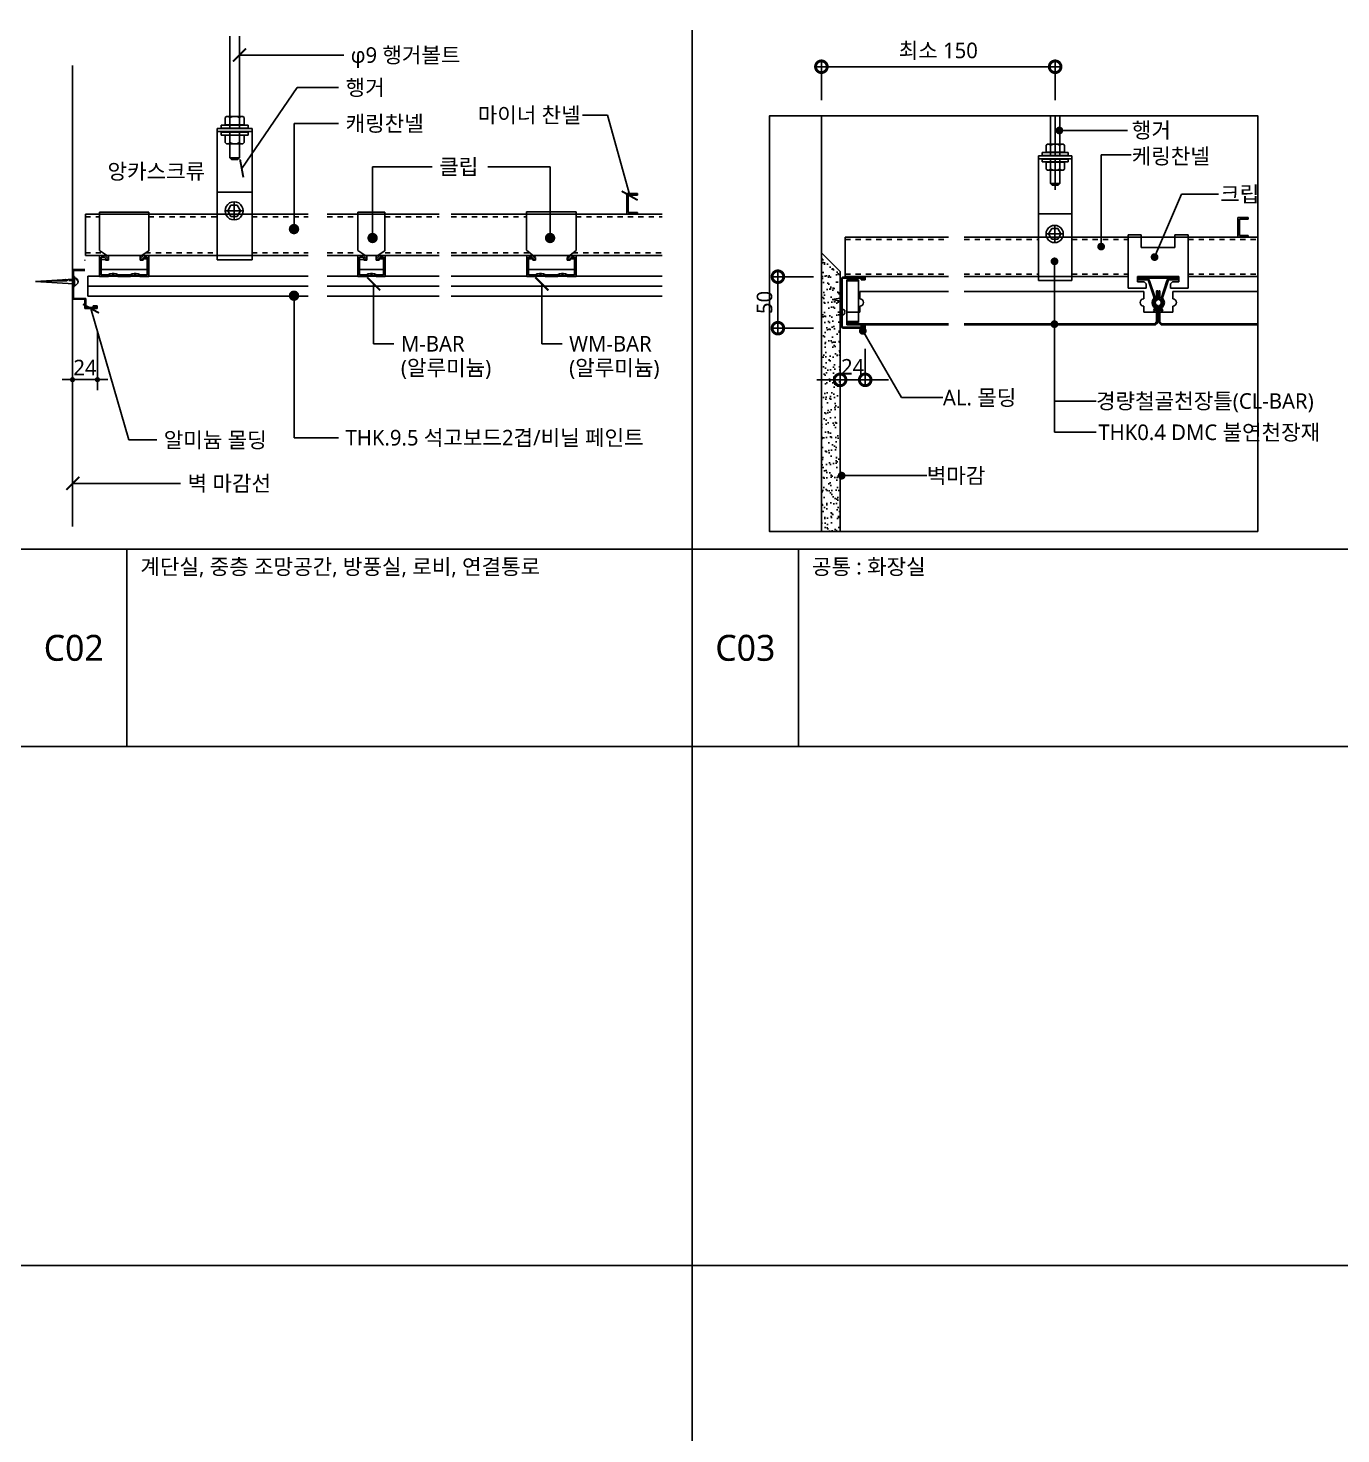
# Model space of a CAD drawing. Header units: millimetres. Extents: x 233 to 16681, y 105 to 2867.
# Drawn here: x 13702 to 14966, y 1513 to 2867 of the extents above; entities that cross this region are included whole.
import ezdxf
from ezdxf.enums import TextEntityAlignment as Align

# ---------------------------------------------------------------- set-up
doc = ezdxf.new("R2010")
doc.units = ezdxf.units.MM
doc.header["$LTSCALE"] = 5
doc.linetypes.add('CENTER', pattern=[32.5, 30, -1, 0.5, -1])
doc.linetypes.add('HIDDEN', pattern=[2, 1, -1])
doc.layers.get('Defpoints').update_dxf_attribs({"color": 137})
for name, color, linetype in [('313', 7, 'Continuous'), ('A-ANNO-LEDE', 6, 'Continuous'), ('A-TABL-ENDL', 2, 'Continuous'), ('A-TABL-SUBL', 4, 'Continuous'), ('CEN', 1, 'CENTER'), ('DIM', 7, 'Continuous'), ('FIN', 5, 'Continuous'), ('FIN4', 4, 'Continuous'), ('FIN5', 5, 'Continuous'), ('GB', 4, 'Continuous'), ('HAT', 8, 'Continuous'), ('SYM-LEAD', 6, 'Continuous'), ('TEXT', 3, 'Continuous'), ('TXT2', 2, 'Continuous'), ('WALL', 3, 'Continuous')]:
    doc.layers.add(name, color=color, linetype=linetype)
doc.styles.add('arial', font='malgun.ttf')
doc.styles.add('S1', font='malgun.ttf')
doc.styles.get("Standard").update_dxf_attribs({"font": 'malgun.ttf'})
doc.styles.add('굴림체(옥산)', font='malgun.ttf')
doc.styles.add('스타일1', font='malgun.ttf')
doc.dimstyles.new('CJA$0', dxfattribs={"dimscale": 300, "dimtxt": 2.7, "dimasz": 1, "dimexe": 2, "dimexo": 3, "dimgap": 1, "dimtad": 1, "dimdec": 0, "dimzin": 1, "dimdsep": 46, "dimtxsty": 'arial', "dimblk": 'DOT', "dimcen": 0.09, "dimdle": 1, "dimclrd": 256, "dimclre": 256, "dimclrt": 3, "dimadec": 0, "dimazin": 0, "dimtfac": 1, "dimtdec": 0, "dimtmove": 2, "dimatfit": 3, "dimldrblk": 'DOT', "dimfxl": 1, "dimtolj": 1, "dimtzin": 1, "dimarcsym": 0})
doc.dimstyles.new('CJA-1', dxfattribs={"dimscale": 5, "dimtxt": 3, "dimasz": 1, "dimexe": 2, "dimexo": 3, "dimgap": 1, "dimtad": 1, "dimdec": 0, "dimdsep": 46, "dimlunit": 6, "dimtxsty": '굴림체(옥산)', "dimblk": 'CJDOT', "dimcen": 0.09, "dimclrd": 256, "dimclre": 256, "dimclrt": 3, "dimazin": 2, "dimtfac": 1, "dimtdec": 0, "dimtix": 1, "dimtmove": 2, "dimatfit": 3, "dimldrblk": 'CJDOT', "dimfxl": 1, "dimtolj": 1, "dimtzin": 0, "dimarcsym": 0})
doc.dimstyles.new('DIM-QD 1', dxfattribs={"dimtxt": 3, "dimasz": 1.5, "dimexe": 1, "dimexo": 0, "dimgap": 1, "dimtad": 1, "dimdec": 3, "dimdsep": 46, "dimlunit": 6, "dimtxsty": '굴림체(옥산)', "dimblk1": 'ARCHTICK', "dimblk2": 'ARCHTICK', "dimsah": 1, "dimcen": 0, "dimclrd": 256, "dimclre": 256, "dimclrt": 3, "dimazin": 2, "dimtfac": 1, "dimtdec": 3, "dimtix": 1, "dimtmove": 2, "dimatfit": 3, "dimldrblk": 'ARCHTICK', "dimfxl": 1, "dimtolj": 1, "dimtzin": 0, "dimarcsym": 0})
doc.dimstyles.new('LEDER-Dot', dxfattribs={"dimscale": 5, "dimtxt": 3, "dimasz": 2, "dimexe": 2, "dimexo": 2, "dimgap": 1, "dimtad": 1, "dimtxsty": 'arial', "dimblk": 'DOTSMALL', "dimcen": 2, "dimdle": 2, "dimclrd": 256, "dimclre": 256, "dimclrt": 256, "dimadec": 0, "dimazin": 0, "dimtfac": 1, "dimtmove": 0, "dimatfit": 3, "dimldrblk": 'DOT', "dimfxl": 1, "dimlwd": -1, "dimlwe": -1, "dimarcsym": 0})

# ---------------------------------------------------------------- blocks, each defined once
blk = doc.blocks.new('_DotSmall')
at = {"color": 0, "linetype": 'ByBlock', "const_width": 0.5}
blk.add_lwpolyline([(-0.0625, 0, 1), (0.0625, 0, 1)], format="xyb", close=True, dxfattribs=at)
blk = doc.blocks.new('*D23')
at = {"layer": 'Defpoints', "color": 0, "transparency": 16777216}
for p in [(14473.5, 2627.6), (14424.1, 2578), (14473.5, 2578)]:
    blk.add_point(p, dxfattribs=at)
at = {"layer": 'DIM', "color": 7, "lineweight": -2, "transparency": 16777216}
for p, q in [((14424.1, 2632.6), (14424.1, 2573)), ((14458.5, 2627.6), (14419.1, 2627.6)), ((14458.5, 2578), (14419.1, 2578))]:
    blk.add_line(p, q, dxfattribs=at)
at = {"layer": 'DIM', "color": 7, "lineweight": -2, "transparency": 16777216, "xscale": 22.5, "yscale": 22.5, "zscale": 22.5}
for p, rotation in [((14424.1, 2627.6), 90), ((14424.1, 2578), 270)]:
    blk.add_blockref('_DotSmall', p, dxfattribs=dict(at, rotation=rotation))
at = {"layer": 'DIM', "color": 3, "transparency": 16777216, "insert": (14411.3, 2602.8), "char_height": 15, "attachment_point": 5, "rotation": 90, "style": '스타일1'}
blk.add_mtext('\\A1;50', dxfattribs=at)
blk = doc.blocks.new('_DOT')
at = {"color": 0, "linetype": 'ByBlock'}
blk.add_line((-0.5, 0), (-1, 0), dxfattribs=at)
at = {"color": 0, "linetype": 'ByBlock', "const_width": 0.5}
blk.add_lwpolyline([(-0.25, 0, 1), (0.25, 0, 1)], format="xyb", close=True, dxfattribs=at)
blk = doc.blocks.new('*D24')
at = {"layer": 'Defpoints', "color": 0, "transparency": 16777216}
for p in [(14484, 2573.1), (14508.2, 2573.1), (14484, 2528.2)]:
    blk.add_point(p, dxfattribs=at)
at = {"layer": 'DIM', "color": 7, "lineweight": -2, "transparency": 16777216}
for p, q in [((14484, 2558.1), (14484, 2523.2)), ((14508.2, 2558.1), (14508.2, 2523.2)), ((14484, 2528.2), (14461.5, 2528.2)), ((14508.2, 2528.2), (14484, 2528.2)), ((14508.2, 2528.2), (14530.7, 2528.2))]:
    blk.add_line(p, q, dxfattribs=at)
at = {"layer": 'DIM', "color": 7, "lineweight": -2, "transparency": 16777216, "xscale": 22.5, "yscale": 22.5, "zscale": 22.5}
blk.add_blockref('_DotSmall', (14484, 2528.2), dxfattribs=at)
at = {"layer": 'DIM', "color": 7, "lineweight": -2, "transparency": 16777216, "xscale": 22.5, "yscale": 22.5, "zscale": 22.5, "rotation": 180}
blk.add_blockref('_DotSmall', (14508.2, 2528.2), dxfattribs=at)
at = {"layer": 'DIM', "color": 3, "transparency": 16777216, "insert": (14496.1, 2540.8), "char_height": 15, "attachment_point": 5, "style": '스타일1'}
blk.add_mtext('\\A1;24', dxfattribs=at)
blk = doc.blocks.new('*D20')
at = {"layer": 'Defpoints', "color": 0, "transparency": 16777216}
for p in [(14691.2, 2829.9), (14466, 2782.6), (14691.2, 2782.6)]:
    blk.add_point(p, dxfattribs=at)
at = {"layer": 'DIM', "color": 7, "lineweight": -2, "transparency": 16777216}
for p, q in [((14466, 2797.6), (14466, 2834.9)), ((14691.2, 2797.6), (14691.2, 2834.9)), ((14461, 2829.9), (14696.2, 2829.9))]:
    blk.add_line(p, q, dxfattribs=at)
at = {"layer": 'DIM', "color": 7, "lineweight": -2, "transparency": 16777216, "xscale": 22.5, "yscale": 22.5, "zscale": 22.5, "rotation": 180}
blk.add_blockref('_DotSmall', (14466, 2829.9), dxfattribs=at)
at = {"layer": 'DIM', "color": 7, "lineweight": -2, "transparency": 16777216, "xscale": 22.5, "yscale": 22.5, "zscale": 22.5}
blk.add_blockref('_DotSmall', (14691.2, 2829.9), dxfattribs=at)
at = {"layer": 'DIM', "color": 3, "transparency": 16777216, "insert": (14578.6, 2844.8), "char_height": 15, "attachment_point": 5, "style": '스타일1'}
blk.add_mtext('\\A1;최소 150', dxfattribs=at)
blk = doc.blocks.new('_ARCHTICK')
at = {"color": 0, "linetype": 'ByBlock', "const_width": 0.15}
blk.add_lwpolyline([(-0.5, -0.5), (0.5, 0.5)], dxfattribs=at)
blk = doc.blocks.new('CJDOT')
blk.add_line((-2, 0), (2, 0))
at = {"const_width": 0.5}
blk.add_lwpolyline([(-0.25, 0, 1), (0.25, 0, 1)], format="xyb", close=True, dxfattribs=at)
blk = doc.blocks.new('*D25')
at = {"layer": 'Defpoints', "color": 0, "transparency": 16777216}
for p in [(13744.5, 2589.8), (13768.5, 2589.8), (13768.5, 2528.4)]:
    blk.add_point(p, dxfattribs=at)
at = {"layer": 'DIM', "lineweight": -2, "transparency": 16777216}
for p, q in [((13744.5, 2574.8), (13744.5, 2518.4)), ((13768.5, 2574.8), (13768.5, 2518.4)), ((13749.5, 2528.4), (13763.5, 2528.4))]:
    blk.add_line(p, q, dxfattribs=at)
at = {"layer": 'DIM', "lineweight": -2, "transparency": 16777216, "xscale": 5, "yscale": 5, "zscale": 5, "rotation": 180}
blk.add_blockref('CJDOT', (13744.5, 2528.4), dxfattribs=at)
at = {"layer": 'DIM', "lineweight": -2, "transparency": 16777216, "xscale": 5, "yscale": 5, "zscale": 5}
blk.add_blockref('CJDOT', (13768.5, 2528.4), dxfattribs=at)
at = {"layer": 'DIM', "color": 3, "transparency": 16777216, "insert": (13756.5, 2540.1), "char_height": 15, "attachment_point": 5}
blk.add_mtext('\\A1;24', dxfattribs=at)

msp = doc.modelspace()

# ---------------------------------------------------------------- hatches: boundary and pattern name
at = {"layer": 'HAT'}
h = msp.add_hatch(dxfattribs=at)
h.set_pattern_fill('AR-SAND', color=256, scale=5.005952, style=0)
h.set_pattern_definition([(37.5, (9134.647, 862.862), (-0.315342, 9.645588), [0, -7.609047, 0, -8.510119, 0, -8.134672]), (7.5, (9134.647, 862.862), (8.859417, 14.127528), [0, -4.104881, 0, -6.858154, 0, -2.628125]), (327.5, (9128.49, 862.862), (15.589245, 0.028329), [0, -2.502976, 0, -9.010714, 0, -11.763988]), (317.5, (9128.49, 862.862), (15.048526, 4.393602), [0, -1.251488, 0, -5.907024, 0, -6.758035])])
h.paths.add_polyline_path([(14484, 2632.5), (14466, 2650.5), (14466, 2382.2), (14484, 2382.2)])

# ---------------------------------------------------------------- linework, layer by layer
at = {"color": 1}
for q in [(14486.1, 2607.3), (14486.1, 2603.6)]:
    msp.add_line((14476.4, 2605.5), q, dxfattribs=at)
at = {"color": 1, "const_width": 0.144}
for points in [[(14473.4, 2605.5), (14474.8, 2605.5)], [(14476.4, 2605.5), (14490.9, 2605.5)], [(14492.3, 2605.5), (14493.7, 2605.5)]]:
    msp.add_lwpolyline(points, dxfattribs=at)
at = {"color": 1}
for centre, radius, start, end in [((14486.1, 2593.5), 2.7, 11.7931, 90), ((14486.1, 2593.5), 2.7, 270, 348.2069), ((14488.8, 2593.5), 0.554, 95.8966, 264.1034)]:
    msp.add_arc(centre, radius, start, end, dxfattribs=at)
at = {"layer": '313', "color": 7, "linetype": 'Continuous'}
for p, q in [((14278.5, 2687.9), (14278.5, 2707.8)), ((14278.5, 2707.8), (14288.9, 2707.8)), ((14280, 2689.5), (14280, 2706.3)), ((14280, 2706.3), (14288.9, 2706.3)), ((14288.9, 2706.3), (14288.9, 2707.8)), ((14288.9, 2687.9), (14278.5, 2687.9)), ((14288.9, 2689.5), (14280, 2689.5)), ((14288.9, 2689.5), (14288.9, 2687.9)), ((13756.5, 2644), (13756.5, 2643.2)), ((13745.4, 2634.5), (13744.5, 2634.5))]:
    msp.add_line(p, q, dxfattribs=at)
at = {"layer": 'A-ANNO-LEDE'}
msp.add_line((14000.8, 2472.5), (13957.9, 2472.5), dxfattribs=at)
at = {"layer": 'A-TABL-ENDL'}
for p, q in [((14341.5, 2865), (14341.5, 105)), ((16282.5, 2175), (12847.5, 2175))]:
    msp.add_line(p, q, dxfattribs=at)
at = {"layer": 'A-TABL-SUBL'}
for p, q in [((16282.5, 2365), (12847.5, 2365)), ((13797, 2365), (13797, 2175)), ((13797, 2365), (13797, 2175)), ((14444, 2365), (14444, 2175)), ((14444, 2365), (14444, 2175)), ((16282.5, 1675), (12847.5, 1675))]:
    msp.add_line(p, q, dxfattribs=at)
at = {"layer": 'CEN'}
for p, q in [((14691.3, 2782.6), (14691.3, 2744.1)), ((14691.3, 2711.2), (14691.3, 2741.3))]:
    msp.add_line(p, q, dxfattribs=at)
at = {"layer": 'Defpoints'}
msp.add_lwpolyline([(14886.5, 2382.2), (14415.9, 2382.2), (14415.9, 2782.6), (14886.5, 2782.6)], close=True, dxfattribs=at)
at = {"layer": 'Defpoints', "color": 0, "linetype": 'ByBlock'}
msp.add_point((14691.3, 2815.4), dxfattribs=at)
at = {"layer": 'DIM'}
msp.add_lwpolyline([(13737.5, 2625.2, 0, 3.33, 0), (13740.3, 2634.8, 0, 0, 0), (13761.6, 2718.1, 0, 0, 0), (13778.9, 2718.1, 0, 0, 0)], format="xyseb", dxfattribs=at)
at = {"layer": 'FIN', "linetype": 'HIDDEN'}
for p, q in [((13756.9, 2685.4), (13770.4, 2685.4)), ((13818, 2685.4), (13883.9, 2685.4)), ((13917.5, 2685.4), (13971.7, 2685.4)), ((13989.9, 2685.4), (14019.7, 2685.4)), ((14045.7, 2685.4), (14097.7, 2685.4)), ((14109.3, 2685.4), (14182, 2685.4)), ((14229.6, 2685.4), (14312.6, 2685.4)), ((14488.9, 2663.4), (14588.6, 2663.4)), ((14603.7, 2663.4), (14675.2, 2663.4)), ((14707.3, 2663.4), (14761.6, 2663.4)), ((14819.5, 2663.4), (14886.5, 2663.4)), ((13756.9, 2650.5), (13773.8, 2650.5)), ((13814.8, 2650.5), (13884, 2650.5)), ((13917.5, 2650.5), (13971.7, 2650.5)), ((13989.9, 2650.5), (14019.7, 2650.5)), ((14045.7, 2650.5), (14097.7, 2650.5)), ((14109.3, 2650.5), (14185.4, 2650.5)), ((14226.5, 2650.5), (14312.6, 2650.5)), ((14488.9, 2630.1), (14588.6, 2630.1)), ((14603.7, 2630.1), (14675.3, 2630.1)), ((14707.3, 2630.1), (14761.6, 2630.1)), ((14819.5, 2630.1), (14886.5, 2630.1))]:
    msp.add_line(p, q, dxfattribs=at)
at = {"layer": 'FIN'}
for q in [(14466, 2650.5), (14484, 2382.2)]:
    msp.add_line((14484, 2632.5), q, dxfattribs=at)
at = {"layer": 'FIN4'}
for p, q in [((13775.8, 2647.9), (13770.5, 2647.9)), ((13770.5, 2647.9), (13770.5, 2627.9)), ((13775.2, 2646.4), (13772.1, 2646.4)), ((13772.1, 2646.4), (13772.1, 2629.5)), ((13777.8, 2643.8), (13775.2, 2646.4)), ((13778.8, 2644.9), (13775.8, 2647.9)), ((13777.8, 2643.8), (13778.8, 2644.9)), ((13812.9, 2647.9), (13809.9, 2644.9)), ((13809.9, 2644.9), (13810.9, 2643.8)), ((13813.4, 2646.4), (13810.9, 2643.8)), ((13818.1, 2647.9), (13812.9, 2647.9)), ((13816.5, 2646.4), (13813.4, 2646.4)), ((13816.5, 2629.5), (13816.5, 2646.4)), ((13818.1, 2627.9), (13818.1, 2647.9)), ((14024.6, 2647.9), (14019.4, 2647.9)), ((14019.4, 2647.9), (14019.4, 2627.9)), ((14024.1, 2646.4), (14020.9, 2646.4)), ((14020.9, 2646.4), (14020.9, 2629.5)), ((14026.6, 2643.8), (14024.1, 2646.4)), ((14027.7, 2644.9), (14024.6, 2647.9)), ((14027.7, 2644.9), (14026.6, 2643.8)), ((14040.5, 2647.9), (14037.5, 2644.9)), ((14037.5, 2644.9), (14038.5, 2643.8)), ((14041, 2646.4), (14038.5, 2643.8)), ((14045.7, 2647.9), (14040.5, 2647.9)), ((14044.1, 2646.4), (14041, 2646.4)), ((14044.1, 2629.5), (14044.1, 2646.4)), ((14045.7, 2627.9), (14045.7, 2647.9)), ((14187.5, 2647.9), (14182.2, 2647.9)), ((14182.2, 2647.9), (14182.2, 2627.9)), ((14187, 2646.4), (14183.8, 2646.4)), ((14183.8, 2646.4), (14183.8, 2629.5)), ((14189.5, 2643.8), (14187, 2646.4)), ((14190.5, 2644.9), (14187.5, 2647.9)), ((14189.5, 2643.8), (14190.5, 2644.9)), ((14224.6, 2647.9), (14221.6, 2644.9)), ((14221.6, 2644.9), (14222.6, 2643.8)), ((14225.2, 2646.4), (14222.6, 2643.8)), ((14229.8, 2647.9), (14224.6, 2647.9)), ((14228.2, 2646.4), (14225.2, 2646.4)), ((14228.2, 2629.5), (14228.2, 2646.4)), ((14229.8, 2627.9), (14229.8, 2647.9)), ((13744.5, 2638.4), (13744.5, 2611.2)), ((13770.5, 2627.9), (13778.8, 2627.9)), ((13772.1, 2629.5), (13778.8, 2629.5)), ((13780.6, 2630.4), (13778.8, 2629.5)), ((13780.6, 2628.8), (13778.8, 2627.9)), ((13782.6, 2630.8), (13780.6, 2630.4)), ((13782.6, 2629.2), (13780.6, 2628.8)), ((13784.6, 2630.8), (13782.6, 2630.8)), ((13784.6, 2629.2), (13782.6, 2629.2)), ((13786.6, 2630.4), (13784.6, 2630.8)), ((13786.6, 2628.8), (13784.6, 2629.2)), ((13788.5, 2629.5), (13786.6, 2630.4)), ((13788.5, 2627.9), (13786.6, 2628.8)), ((13788.5, 2629.5), (13800.1, 2629.5)), ((13788.5, 2627.9), (13800.1, 2627.9)), ((13801.9, 2630.4), (13800.1, 2629.5)), ((13801.9, 2628.8), (13800.1, 2627.9)), ((13803.9, 2630.8), (13801.9, 2630.4)), ((13803.9, 2629.2), (13801.9, 2628.8)), ((13805.9, 2630.8), (13803.9, 2630.8)), ((13805.9, 2629.2), (13803.9, 2629.2)), ((13807.9, 2630.4), (13805.9, 2630.8)), ((13807.9, 2628.8), (13805.9, 2629.2)), ((13809.8, 2629.5), (13807.9, 2630.4)), ((13809.8, 2627.9), (13807.9, 2628.8)), ((13809.8, 2629.5), (13816.5, 2629.5)), ((13809.8, 2627.9), (13818.1, 2627.9)), ((14019.4, 2627.9), (14027.7, 2627.9)), ((14020.9, 2629.5), (14027.7, 2629.5)), ((14029.5, 2630.4), (14027.7, 2629.5)), ((14029.5, 2628.8), (14027.7, 2627.9)), ((14031.5, 2630.8), (14029.5, 2630.4)), ((14031.5, 2629.2), (14029.5, 2628.8)), ((14033.5, 2630.8), (14031.5, 2630.8)), ((14033.5, 2629.2), (14031.5, 2629.2)), ((14035.5, 2630.4), (14033.5, 2630.8)), ((14035.5, 2628.8), (14033.5, 2629.2)), ((14037.4, 2629.5), (14035.5, 2630.4)), ((14037.4, 2627.9), (14035.5, 2628.8)), ((14037.4, 2629.5), (14044.1, 2629.5)), ((14037.4, 2627.9), (14045.7, 2627.9)), ((14182.2, 2627.9), (14190.5, 2627.9)), ((14183.8, 2629.5), (14190.5, 2629.5)), ((14192.3, 2630.4), (14190.5, 2629.5)), ((14192.3, 2628.8), (14190.5, 2627.9)), ((14194.4, 2630.8), (14192.3, 2630.4)), ((14194.4, 2629.2), (14192.3, 2628.8)), ((14196.3, 2630.8), (14194.4, 2630.8)), ((14196.3, 2629.2), (14194.4, 2629.2)), ((14198.3, 2630.4), (14196.3, 2630.8)), ((14198.3, 2628.8), (14196.3, 2629.2)), ((14200.2, 2629.5), (14198.3, 2630.4)), ((14200.2, 2627.9), (14198.3, 2628.8)), ((14200.2, 2629.5), (14211.8, 2629.5)), ((14200.2, 2627.9), (14211.8, 2627.9)), ((14213.6, 2630.4), (14211.8, 2629.5)), ((14213.6, 2628.8), (14211.8, 2627.9)), ((14215.6, 2630.8), (14213.6, 2630.4)), ((14215.6, 2629.2), (14213.6, 2628.8)), ((14217.6, 2630.8), (14215.6, 2630.8)), ((14217.6, 2629.2), (14215.6, 2629.2)), ((14219.6, 2630.4), (14217.6, 2630.8)), ((14219.6, 2628.8), (14217.6, 2629.2)), ((14221.5, 2629.5), (14219.6, 2630.4)), ((14221.5, 2627.9), (14219.6, 2628.8)), ((14221.5, 2629.5), (14228.2, 2629.5)), ((14221.5, 2627.9), (14229.8, 2627.9))]:
    msp.add_line(p, q, dxfattribs=at)
at = {"layer": 'FIN5'}
for p, q in [((13745.5, 2625.3), (13709, 2622.9)), ((13709, 2622.9), (13738.8, 2623.7)), ((13745.5, 2620.6), (13709, 2622.9)), ((13738.8, 2623.7), (13740, 2624.7)), ((13741.1, 2623.9), (13742.6, 2625)), ((13741.1, 2623.9), (13743.2, 2624)), ((13743.2, 2624), (13744.8, 2625.3)), ((13745.5, 2618.2), (13745.5, 2627.7)), ((13746.3, 2627.7), (13745.5, 2627.7)), ((13746.3, 2618.2), (13745.5, 2618.2)), ((13746.3, 2618.2), (13746.3, 2627.7)), ((13746.3, 2619.4), (13746.3, 2626.5))]:
    msp.add_line(p, q, dxfattribs=at)
for centre, start, end in [((13746.3, 2622.9), 270, 90), ((13746.3, 2622.1), 72.3684, 82.8611), ((13746.3, 2622.1), 18.2989, 61.3579)]:
    msp.add_arc(centre, 3.58, start, end, dxfattribs=at)
at = {"layer": 'GB'}
for p, q in [((13759.3, 2628), (13971.7, 2628)), ((13759.3, 2628), (13759.3, 2618.5)), ((13989.9, 2628), (14097.7, 2628)), ((14109.3, 2628), (14312.6, 2628)), ((13759.3, 2618.5), (13971.7, 2618.5)), ((13759.3, 2618.5), (13971.7, 2618.5)), ((13759.3, 2618.5), (13759.3, 2609)), ((13989.9, 2618.5), (14097.7, 2618.5)), ((13989.9, 2618.5), (14097.7, 2618.5)), ((14109.3, 2618.5), (14205.1, 2618.5)), ((14109.3, 2618.5), (14312.6, 2618.5)), ((14207.2, 2618.5), (14312.6, 2618.5)), ((14485, 2580), (14485, 2625.3)), ((14486.1, 2580), (14486.1, 2625.2)), ((14508.2, 2627.2), (14487, 2627.2)), ((14487.1, 2626.2), (14507.2, 2626.2)), ((14490.5, 2624.7), (14501.7, 2624.7)), ((14490.5, 2581.1), (14490.5, 2624.7)), ((14490.5, 2623.7), (14501.7, 2623.7)), ((14501.7, 2624.7), (14501.7, 2583.5)), ((14504.3, 2625.6), (14507.2, 2625.6)), ((14504.3, 2624.6), (14504.3, 2625.6)), ((14504.3, 2625.6), (14507.2, 2625.6)), ((14504.3, 2624.6), (14508.2, 2624.6)), ((14507.2, 2625.6), (14507.2, 2626.2)), ((14507.2, 2625.6), (14507.2, 2626.2)), ((14508.2, 2624.6), (14508.2, 2627.2)), ((14771.4, 2627.1), (14771.4, 2624.6)), ((14771.4, 2627.1), (14809.5, 2627.1)), ((14771.4, 2624.6), (14780.1, 2624.6)), ((14772.5, 2625.6), (14772.5, 2626.1)), ((14808.5, 2626.1), (14772.5, 2626.1)), ((14772.5, 2625.6), (14780.2, 2625.6)), ((14780.4, 2624.5), (14780.1, 2624.6)), ((14780.9, 2625.4), (14780.2, 2625.6)), ((14780.7, 2624.3), (14780.4, 2624.5)), ((14780.9, 2624), (14780.7, 2624.3)), ((14781.5, 2625), (14780.9, 2625.4)), ((14781, 2623.7), (14780.9, 2624)), ((14786.5, 2607.1), (14781, 2623.7)), ((14781.9, 2624.4), (14781.5, 2625)), ((14782.1, 2623.7), (14781.9, 2624.4)), ((14787.8, 2606.6), (14782.1, 2623.7)), ((14793.2, 2606.6), (14798.9, 2623.7)), ((14794.5, 2607.1), (14800, 2623.7)), ((14798.9, 2623.7), (14799.1, 2624.4)), ((14799.1, 2624.4), (14799.5, 2625)), ((14799.5, 2625), (14800.1, 2625.4)), ((14800, 2623.7), (14800.1, 2624)), ((14800.1, 2625.4), (14800.8, 2625.6)), ((14800.1, 2624), (14800.3, 2624.3)), ((14800.3, 2624.3), (14800.6, 2624.5)), ((14800.6, 2624.5), (14800.9, 2624.6)), ((14808.5, 2625.6), (14800.8, 2625.6)), ((14809.5, 2624.6), (14800.9, 2624.6)), ((14808.5, 2625.6), (14808.5, 2626.1)), ((14809.5, 2627.1), (14809.5, 2624.6)), ((13759.3, 2609), (13971.7, 2609)), ((13989.9, 2609), (14097.7, 2609)), ((14109.3, 2609), (14312.6, 2609)), ((14588.6, 2613.3), (14503, 2613.3)), ((14503, 2606.2), (14503, 2613.3)), ((14776.5, 2613.3), (14603.7, 2613.3)), ((14776.5, 2606.2), (14776.5, 2613.3)), ((14785, 2604.8), (14784.6, 2602.6)), ((14784.6, 2602.6), (14785, 2600.4)), ((14786.5, 2607.1), (14785, 2604.8)), ((14785.9, 2604.5), (14785.6, 2602.6)), ((14785.6, 2602.6), (14785.9, 2600.7)), ((14787, 2606.1), (14785.9, 2604.5)), ((14785.9, 2600.7), (14787, 2599.1)), ((14786.9, 2604.1), (14786.6, 2602.6)), ((14786.6, 2602.6), (14786.9, 2601.1)), ((14787.7, 2605.4), (14786.9, 2604.1)), ((14786.9, 2601.1), (14787.7, 2599.8)), ((14787.8, 2606.6), (14787, 2606.1)), ((14787.8, 2603.7), (14787.6, 2602.6)), ((14787.6, 2602.6), (14787.8, 2601.5)), ((14789, 2606.2), (14787.7, 2605.4)), ((14788.4, 2604.7), (14787.8, 2603.7)), ((14787.8, 2601.5), (14788.4, 2600.5)), ((14789.4, 2605.3), (14788.4, 2604.7)), ((14789, 2614.1), (14790, 2614.1)), ((14789, 2606.2), (14789, 2614.1)), ((14790, 2605.4), (14789.4, 2605.3)), ((14790, 2605.4), (14790, 2614.1)), ((14791, 2614.1), (14792, 2614.1)), ((14791, 2605.4), (14791, 2614.1)), ((14791, 2605.4), (14791.6, 2605.3)), ((14791.6, 2605.3), (14792.6, 2604.7)), ((14792, 2606.2), (14792, 2614.1)), ((14792, 2606.2), (14793.3, 2605.4)), ((14792.6, 2604.7), (14793.2, 2603.7)), ((14793.2, 2601.5), (14792.6, 2600.5)), ((14793.2, 2606.6), (14794, 2606.1)), ((14793.2, 2603.7), (14793.4, 2602.6)), ((14793.4, 2602.6), (14793.2, 2601.5)), ((14793.3, 2605.4), (14794.1, 2604.1)), ((14794.1, 2601.1), (14793.3, 2599.8)), ((14794, 2606.1), (14795.1, 2604.5)), ((14795.1, 2600.7), (14794, 2599.1)), ((14794.1, 2604.1), (14794.4, 2602.6)), ((14794.4, 2602.6), (14794.1, 2601.1)), ((14794.5, 2607.1), (14796, 2604.8)), ((14795.1, 2604.5), (14795.4, 2602.6)), ((14795.4, 2602.6), (14795.1, 2600.7)), ((14796, 2604.8), (14796.4, 2602.6)), ((14796.4, 2602.6), (14796, 2600.4)), ((14804.5, 2613.3), (14886.5, 2613.3)), ((14804.5, 2606.2), (14804.5, 2613.3)), ((14490.5, 2593.3), (14503, 2593.3)), ((14503, 2593.3), (14503, 2599.2)), ((14776.5, 2593.3), (14776.5, 2599.2)), ((14789, 2593.3), (14776.5, 2593.3)), ((14785, 2600.4), (14786.3, 2598.4)), ((14787.3, 2597.7), (14786, 2595)), ((14786, 2595), (14786.9, 2594.5)), ((14786.3, 2598.4), (14787.3, 2597.7)), ((14788.6, 2598), (14786.9, 2594.5)), ((14787, 2599.1), (14788.6, 2598)), ((14787.7, 2599.8), (14789, 2599)), ((14788.4, 2600.5), (14788.4, 2600.4)), ((14788.4, 2600.4), (14788.5, 2600.4)), ((14788.5, 2600.4), (14789.4, 2599.9)), ((14789, 2584), (14789, 2599)), ((14789.4, 2599.9), (14790, 2599.7)), ((14790, 2583.6), (14790, 2599.7)), ((14791.6, 2599.9), (14791, 2599.7)), ((14791, 2583.6), (14791, 2599.7)), ((14792.5, 2600.4), (14791.6, 2599.9)), ((14793.3, 2599.8), (14792, 2599)), ((14792, 2584), (14792, 2599)), ((14792, 2593.3), (14804.5, 2593.3)), ((14794, 2599.1), (14792.4, 2598)), ((14792.4, 2598), (14794.1, 2594.3)), ((14792.6, 2600.4), (14792.5, 2600.4)), ((14792.6, 2600.5), (14792.6, 2600.4)), ((14794.7, 2598.4), (14793.7, 2597.7)), ((14793.7, 2597.7), (14795, 2594.8)), ((14795, 2594.8), (14794.1, 2594.3)), ((14796, 2600.4), (14794.7, 2598.4)), ((14804.5, 2593.3), (14804.5, 2599.2)), ((14485, 2580), (14485.3, 2579.1)), ((14485.3, 2579.1), (14486, 2578.4)), ((14486, 2578.4), (14486.9, 2578)), ((14486.1, 2580), (14486.4, 2579.4)), ((14486.4, 2579.4), (14487, 2579.1)), ((14508.2, 2578), (14486.9, 2578)), ((14487, 2579.1), (14507.2, 2579.1)), ((14490.5, 2584.5), (14501.7, 2584.5)), ((14501.7, 2583.5), (14490.5, 2583.5)), ((14490.5, 2582.1), (14588.6, 2582.1)), ((14588.6, 2581.1), (14490.5, 2581.1)), ((14504.3, 2580.7), (14508.2, 2580.7)), ((14504.3, 2580.7), (14504.3, 2579.7)), ((14504.3, 2579.7), (14507.2, 2579.7)), ((14504.3, 2579.7), (14507.2, 2579.7)), ((14507.2, 2579.7), (14507.2, 2579.1)), ((14507.2, 2579.7), (14507.2, 2579.1)), ((14508.2, 2580.7), (14508.2, 2578)), ((14603.7, 2582.1), (14787.1, 2582.1)), ((14787.5, 2581.1), (14603.7, 2581.1)), ((14787.1, 2582.1), (14789, 2584)), ((14787.5, 2581.1), (14790, 2583.6)), ((14791, 2583.6), (14793.5, 2581.1)), ((14792, 2584), (14793.9, 2582.1)), ((14793.5, 2581.1), (14886.5, 2581.1)), ((14886.5, 2582.1), (14793.9, 2582.1))]:
    msp.add_line(p, q, dxfattribs=at)
for centre, radius, start, end in [((14487, 2625.2), 2, 90, 180), ((14487.1, 2625.2), 1, 90, 180), ((14503, 2602.7), 3.5, 270, 90), ((14776.5, 2602.7), 3.5, 90, 270), ((14804.5, 2602.7), 3.5, 270, 90)]:
    msp.add_arc(centre, radius, start, end, dxfattribs=at)
at = {"layer": 'HAT'}
for p, q in [((13896.1, 2859.5), (13896.1, 2782.1)), ((13905.4, 2859.5), (13905.4, 2782.1)), ((13892.9, 2782.1), (13891.5, 2780.9)), ((13891.5, 2780.9), (13891.5, 2773.9)), ((13892.9, 2782.1), (13894.8, 2782.1)), ((13894.8, 2782.1), (13896.1, 2780.9)), ((13894.8, 2782.1), (13906.8, 2782.1)), ((13896.1, 2780.9), (13898.9, 2782.1)), ((13896.1, 2780.9), (13896.1, 2773.9)), ((13905.4, 2780.9), (13902.7, 2782.1)), ((13906.8, 2782.1), (13905.4, 2780.9)), ((13905.4, 2780.9), (13905.4, 2773.9)), ((13906.8, 2782.1), (13908.7, 2782.1)), ((13910, 2780.9), (13908.7, 2782.1)), ((13910, 2773.9), (13910, 2780.9)), ((14686.8, 2782.6), (14686.8, 2755.4)), ((14695.7, 2782.6), (14695.7, 2755.4)), ((13917.6, 2770.4), (13883.9, 2770.4)), ((13883.9, 2770.4), (13883.9, 2644)), ((13883.9, 2767.4), (13917.5, 2767.4)), ((13887.6, 2773.6), (13913.9, 2773.6)), ((13887.6, 2773.6), (13887.6, 2770.8)), ((13887.6, 2770.8), (13913.9, 2770.8)), ((13913.9, 2767), (13887.6, 2767)), ((13887.6, 2764.1), (13887.6, 2767)), ((13913.9, 2764.1), (13887.6, 2764.1)), ((13891.5, 2773.9), (13910, 2773.9)), ((13910, 2763.9), (13891.5, 2763.9)), ((13891.5, 2763.9), (13891.5, 2756.9)), ((13896.1, 2773.9), (13896.1, 2770.4)), ((13896.1, 2763.9), (13896.1, 2767.4)), ((13896.1, 2756.9), (13896.1, 2763.9)), ((13905.4, 2773.9), (13905.4, 2770.4)), ((13905.4, 2763.9), (13905.4, 2767.4)), ((13905.4, 2756.9), (13905.4, 2763.9)), ((13910, 2756.9), (13910, 2763.9)), ((13913.9, 2773.6), (13913.9, 2770.8)), ((13913.9, 2764.1), (13913.9, 2767)), ((13917.6, 2644), (13917.6, 2770.4)), ((13891.5, 2756.9), (13892.9, 2755.6)), ((13894.8, 2755.6), (13892.9, 2755.6)), ((13894.8, 2755.6), (13896.1, 2756.9)), ((13906.8, 2755.6), (13894.8, 2755.6)), ((13896.1, 2756.9), (13898.9, 2755.6)), ((13896.1, 2742.1), (13896.1, 2755.6)), ((13905.4, 2756.9), (13902.7, 2755.6)), ((13906.8, 2755.6), (13905.4, 2756.9)), ((13905.4, 2742.1), (13905.4, 2755.6)), ((13908.7, 2755.6), (13906.8, 2755.6)), ((13908.7, 2755.6), (13910, 2756.9)), ((14683.7, 2755.4), (14682.4, 2754.2)), ((14682.4, 2754.2), (14682.4, 2747.5)), ((14683.7, 2755.4), (14685.5, 2755.4)), ((14685.5, 2755.4), (14697, 2755.4)), ((14685.5, 2755.4), (14686.8, 2754.2)), ((14686.8, 2754.2), (14689.5, 2755.4)), ((14686.8, 2754.2), (14686.8, 2747.5)), ((14695.7, 2754.2), (14693.1, 2755.4)), ((14697, 2755.4), (14695.7, 2754.2)), ((14695.7, 2754.2), (14695.7, 2747.5)), ((14697, 2755.4), (14698.8, 2755.4)), ((14700.1, 2754.2), (14698.8, 2755.4)), ((14700.1, 2747.5), (14700.1, 2754.2)), ((13897.7, 2740.6), (13896.1, 2742.1)), ((13905.4, 2742.1), (13896.1, 2742.1)), ((13903.8, 2740.6), (13897.7, 2740.6)), ((13903.8, 2740.6), (13905.4, 2742.1)), ((14675.2, 2744.1), (14675.2, 2624)), ((14707.3, 2744.1), (14675.2, 2744.1)), ((14675.2, 2741.3), (14707.2, 2741.3)), ((14678.7, 2747.3), (14703.8, 2747.3)), ((14678.7, 2747.3), (14678.7, 2744.5)), ((14678.7, 2744.5), (14703.8, 2744.5)), ((14703.8, 2740.9), (14678.7, 2740.9)), ((14678.7, 2738.2), (14678.7, 2740.9)), ((14703.8, 2738.2), (14678.7, 2738.2)), ((14682.4, 2747.5), (14700.1, 2747.5)), ((14700.1, 2738), (14682.4, 2738)), ((14682.4, 2738), (14682.4, 2731.3)), ((14686.8, 2747.5), (14686.8, 2744.1)), ((14686.8, 2738), (14686.8, 2741.3)), ((14686.8, 2731.3), (14686.8, 2738)), ((14695.7, 2747.5), (14695.7, 2744.1)), ((14695.7, 2738), (14695.7, 2741.3)), ((14695.7, 2731.3), (14695.7, 2738)), ((14700.1, 2731.3), (14700.1, 2738)), ((14703.8, 2747.3), (14703.8, 2744.5)), ((14703.8, 2738.2), (14703.8, 2740.9)), ((14707.3, 2624), (14707.3, 2744.1)), ((14682.4, 2731.3), (14683.7, 2730.1)), ((14685.5, 2730.1), (14683.7, 2730.1)), ((14685.5, 2730.1), (14686.8, 2731.3)), ((14697, 2730.1), (14685.5, 2730.1)), ((14686.8, 2731.3), (14689.5, 2730.1)), ((14686.8, 2717.3), (14686.8, 2730.1)), ((14695.7, 2731.3), (14693.1, 2730.1)), ((14697, 2730.1), (14695.7, 2731.3)), ((14695.7, 2717.3), (14695.7, 2730.1)), ((14698.8, 2730.1), (14697, 2730.1)), ((14698.8, 2730.1), (14700.1, 2731.3)), ((14688.4, 2715.8), (14686.8, 2717.3)), ((14695.7, 2717.3), (14686.8, 2717.3)), ((14694.2, 2715.8), (14688.4, 2715.8)), ((14694.2, 2715.8), (14695.7, 2717.3)), ((13883.9, 2709), (13917.5, 2709)), ((13894, 2697.3), (13892.7, 2695.4)), ((13895.9, 2698.7), (13894, 2697.3)), ((13897.2, 2696.5), (13894, 2691.1)), ((13898, 2699.5), (13895.9, 2698.7)), ((13903.3, 2696.5), (13897.2, 2696.5)), ((13900.2, 2699.7), (13898, 2699.5)), ((13902.5, 2699.5), (13900.2, 2699.7)), ((13900.2, 2683.3), (13900.2, 2699.1)), ((13904.6, 2698.7), (13902.5, 2699.5)), ((13906.5, 2691.1), (13903.3, 2696.5)), ((13906.5, 2697.3), (13904.6, 2698.7)), ((13907.8, 2695.4), (13906.5, 2697.3)), ((13770.4, 2687.9), (13756.9, 2687.9)), ((13756.9, 2687.9), (13756.9, 2647.9)), ((13770.4, 2652.7), (13770.4, 2689.7)), ((13770.4, 2689.7), (13818, 2689.7)), ((13818, 2687.9), (13770.4, 2687.9)), ((13818, 2689.7), (13818, 2652.4)), ((13883.9, 2687.9), (13818, 2687.9)), ((13917.5, 2687.9), (13883.9, 2687.9)), ((13891.8, 2693.3), (13891.6, 2691.1)), ((13891.6, 2691.1), (13891.8, 2688.9)), ((13892.7, 2695.4), (13891.8, 2693.3)), ((13891.8, 2688.9), (13892.7, 2686.8)), ((13892.4, 2691.2), (13908.1, 2691.2)), ((13892.7, 2686.8), (13894, 2684.9)), ((13894, 2691.1), (13897.2, 2685.7)), ((13894, 2684.9), (13895.9, 2683.5)), ((13895.9, 2683.5), (13898, 2682.7)), ((13897.2, 2685.7), (13903.3, 2685.7)), ((13898, 2682.7), (13900.2, 2682.5)), ((13900.2, 2682.5), (13902.5, 2682.7)), ((13902.5, 2682.7), (13904.6, 2683.5)), ((13903.3, 2685.7), (13906.5, 2691.1)), ((13904.6, 2683.5), (13906.5, 2684.9)), ((13906.5, 2684.9), (13907.8, 2686.8)), ((13908.7, 2693.3), (13907.8, 2695.4)), ((13907.8, 2686.8), (13908.7, 2688.9)), ((13908.9, 2691.1), (13908.7, 2693.3)), ((13908.7, 2688.9), (13908.9, 2691.1)), ((13971.7, 2687.9), (13917.5, 2687.9)), ((14019.7, 2687.9), (13989.9, 2687.9)), ((14019.3, 2652.7), (14019.3, 2689.7)), ((14019.3, 2689.7), (14045.3, 2689.7)), ((14045.3, 2687.9), (14019.3, 2687.9)), ((14045.3, 2689.7), (14045.3, 2652.4)), ((14097.7, 2687.9), (14045.7, 2687.9)), ((14182, 2687.9), (14109.3, 2687.9)), ((14182, 2653.3), (14182, 2690)), ((14182, 2690), (14229.6, 2690)), ((14229.6, 2687.9), (14182, 2687.9)), ((14229.6, 2690), (14229.6, 2652.9)), ((14312.6, 2687.9), (14229.6, 2687.9)), ((14675.2, 2688.3), (14707.2, 2688.3)), ((14867.3, 2684.7), (14877.2, 2684.7)), ((14867.3, 2665.8), (14867.3, 2684.7)), ((14868.8, 2683.2), (14877.2, 2683.2)), ((14868.8, 2667.3), (14868.8, 2683.2)), ((14877.2, 2683.2), (14877.2, 2684.7)), ((14682.7, 2670.9), (14682.5, 2668.8)), ((14682.5, 2668.8), (14682.7, 2666.7)), ((14683.5, 2672.9), (14682.7, 2670.9)), ((14683.2, 2668.9), (14698.3, 2668.9)), ((14684.8, 2674.7), (14683.5, 2672.9)), ((14686.6, 2676), (14684.8, 2674.7)), ((14687.9, 2673.9), (14684.8, 2668.8)), ((14684.8, 2668.8), (14687.9, 2663.7)), ((14688.7, 2676.8), (14686.6, 2676)), ((14693.7, 2673.9), (14687.9, 2673.9)), ((14690.8, 2677), (14688.7, 2676.8)), ((14692.9, 2676.8), (14690.8, 2677)), ((14690.8, 2661.3), (14690.8, 2676.4)), ((14694.9, 2676), (14692.9, 2676.8)), ((14696.7, 2668.8), (14693.7, 2673.9)), ((14693.7, 2663.7), (14696.7, 2668.8)), ((14696.7, 2674.7), (14694.9, 2676)), ((14698, 2672.9), (14696.7, 2674.7)), ((14698.8, 2670.9), (14698, 2672.9)), ((14699, 2668.8), (14698.8, 2670.9)), ((14698.8, 2666.7), (14699, 2668.8)), ((14588.6, 2665.8), (14488.9, 2665.8)), ((14488.9, 2665.8), (14488.9, 2627.7)), ((14675.2, 2665.8), (14603.7, 2665.8)), ((14707.2, 2665.8), (14675.2, 2665.8)), ((14682.7, 2666.7), (14683.5, 2664.7)), ((14683.5, 2664.7), (14684.8, 2662.9)), ((14684.8, 2662.9), (14686.6, 2661.5)), ((14686.6, 2661.5), (14688.7, 2660.7)), ((14687.9, 2663.7), (14693.7, 2663.7)), ((14688.7, 2660.7), (14690.8, 2660.5)), ((14690.8, 2660.5), (14692.9, 2660.7)), ((14692.9, 2660.7), (14694.9, 2661.5)), ((14694.9, 2661.5), (14696.7, 2662.9)), ((14696.7, 2662.9), (14698, 2664.7)), ((14698, 2664.7), (14698.8, 2666.7)), ((14761.6, 2665.8), (14707.3, 2665.8)), ((14761.4, 2616.7), (14761.4, 2668)), ((14761.4, 2668), (14774.2, 2668)), ((14819.5, 2665.8), (14761.6, 2665.8)), ((14774.2, 2668), (14774.2, 2655.9)), ((14774.2, 2655.9), (14806.6, 2655.9)), ((14806.6, 2655.9), (14806.6, 2668)), ((14806.6, 2668), (14819.5, 2668)), ((14819.5, 2668), (14819.5, 2616.7)), ((14886.5, 2665.8), (14819.5, 2665.8)), ((14877.2, 2665.8), (14867.3, 2665.8)), ((14877.2, 2667.3), (14868.8, 2667.3)), ((14877.2, 2667.3), (14877.2, 2665.8)), ((13756.9, 2647.9), (13777.8, 2647.9)), ((13770.4, 2652.7), (13779.2, 2647.1)), ((13776.3, 2644.3), (13772.1, 2644.3)), ((13776.3, 2643.5), (13776.3, 2644.3)), ((13779.2, 2643.5), (13776.3, 2643.5)), ((13777.8, 2647.9), (13810.9, 2647.9)), ((13779.2, 2647.1), (13779.2, 2643.5)), ((13818, 2652.4), (13809.7, 2647.1)), ((13809.7, 2647.1), (13809.7, 2643.5)), ((13809.7, 2643.5), (13812.7, 2643.5)), ((13810.9, 2647.9), (13884, 2647.9)), ((13812.7, 2643.5), (13812.7, 2644.7)), ((13812.7, 2644.7), (13816.5, 2644.7)), ((13883.9, 2644), (13917.6, 2644)), ((13884, 2647.9), (13917.5, 2647.9)), ((13917.5, 2647.9), (13971.7, 2647.9)), ((13989.9, 2647.9), (14019.7, 2647.9)), ((14019.3, 2652.7), (14028, 2647.1)), ((14025.2, 2644.3), (14020.9, 2644.3)), ((14025.2, 2643.5), (14025.2, 2644.3)), ((14028, 2643.5), (14025.2, 2643.5)), ((14026.6, 2647.9), (14038.2, 2647.9)), ((14028, 2647.1), (14028, 2643.5)), ((14045.3, 2652.4), (14036.9, 2647.1)), ((14036.9, 2647.1), (14036.9, 2643.5)), ((14036.9, 2643.5), (14040, 2643.5)), ((14040, 2643.5), (14040, 2644.7)), ((14040, 2644.7), (14044.1, 2644.7)), ((14045.7, 2647.9), (14097.7, 2647.9)), ((14109.3, 2647.9), (14188.4, 2647.9)), ((14182, 2653.3), (14190.6, 2646.1)), ((14187.9, 2644.7), (14183.8, 2644.7)), ((14187.9, 2643.6), (14187.9, 2644.7)), ((14190.6, 2643.6), (14187.9, 2643.6)), ((14188.4, 2647.9), (14223.4, 2647.9)), ((14190.6, 2646.1), (14190.6, 2643.6)), ((14229.6, 2652.9), (14221.2, 2646.1)), ((14221.2, 2646.1), (14221.2, 2643.6)), ((14221.2, 2643.6), (14223.9, 2643.6)), ((14223.4, 2647.9), (14312.6, 2647.9)), ((14223.9, 2643.6), (14223.9, 2644.7)), ((14223.9, 2644.7), (14228.2, 2644.7)), ((13744.5, 2605.8), (13744.5, 2634.5)), ((13745.4, 2634.5), (13756.5, 2634.5)), ((13745.4, 2606.7), (13745.4, 2633.7)), ((13756.5, 2633.7), (13745.4, 2633.7)), ((13772.1, 2634.5), (13816.5, 2634.5)), ((14020.9, 2634.5), (14044.1, 2634.5)), ((14183.8, 2634.5), (14228.2, 2634.5)), ((14488.9, 2627.7), (14588.6, 2627.7)), ((14603.7, 2627.7), (14675.3, 2627.7)), ((14675.2, 2624), (14707.3, 2624)), ((14675.3, 2627.7), (14707.2, 2627.7)), ((14707.3, 2627.7), (14761.4, 2627.7)), ((14761.4, 2616.7), (14778.9, 2616.7)), ((14770.4, 2622.7), (14770.4, 2627.7)), ((14810.5, 2627.7), (14770.4, 2627.7)), ((14777, 2622.7), (14770.4, 2622.7)), ((14777, 2622.7), (14778.9, 2620.8)), ((14778.9, 2620.8), (14778.9, 2616.7)), ((14802.3, 2620.8), (14804.3, 2622.7)), ((14802.3, 2616.7), (14802.3, 2620.8)), ((14802.3, 2616.7), (14819.5, 2616.7)), ((14810.5, 2622.7), (14804.3, 2622.7)), ((14810.5, 2622.7), (14810.5, 2627.7)), ((14819.5, 2627.7), (14886.5, 2627.7)), ((13744.5, 2605.8), (13756.4, 2605.8)), ((13757.3, 2606.7), (13745.4, 2606.7)), ((13756.4, 2596.9), (13756.4, 2605.8)), ((13756.4, 2605.3), (13756.4, 2597.9)), ((13757.3, 2606.7), (13757.3, 2597.9)), ((13768.3, 2596.9), (13756.4, 2596.9)), ((13757.3, 2597.9), (13767.3, 2597.9)), ((13764.4, 2599.5), (13768.3, 2599.5)), ((13764.4, 2599.5), (13764.4, 2598.5)), ((13764.4, 2598.5), (13767.3, 2598.5)), ((13764.4, 2598.5), (13767.3, 2598.5)), ((13767.3, 2598.5), (13767.3, 2597.9)), ((13767.3, 2598.5), (13767.3, 2597.9)), ((13768.3, 2599.5), (13768.3, 2596.9))]:
    msp.add_line(p, q, dxfattribs=at)
at = {"layer": 'SYM-LEAD', "color": 6}
msp.add_line((13798.9, 2470.3), (13825.6, 2470.3), dxfattribs=at)
at = {"layer": 'WALL'}
msp.add_line((13744.5, 2831), (13744.5, 2387), dxfattribs=at)
msp.add_lwpolyline([(14466, 2782.6), (14466, 2382.2)], dxfattribs=at)

# ---------------------------------------------------------------- texts
at = {"layer": 'TEXT', "style": 'S1'}
for s, p in [('행거', (14765.1, 2768.8)), ('케링찬넬', (14765, 2743.7)), ('크립', (14850.2, 2707.1)), ('AL. 몰딩', (14583.1, 2511.1)), ('경량철골천장틀(CL-BAR)', (14730.6, 2507.8)), ('THK0.4 DMC 불연천장재', (14732.9, 2477.7)), ('벽마감', (14567.5, 2435.9))]:
    msp.add_text(s, height=15, dxfattribs=at).set_placement(p, align=Align.MIDDLE_LEFT)
at = {"layer": 'TEXT', "color": 3, "style": 'S1'}
for s, p in [('계단실, 중층 조망공간, 방풍실, 로비, 연결통로', (13809.9, 2348.2)), ('공통 : 화장실', (14456.9, 2348.2))]:
    msp.add_text(s, height=15, dxfattribs=at).set_placement(p, align=Align.MIDDLE_LEFT)
for s, p in [('C02', (13745.7, 2270)), ('C03', (14392.7, 2270))]:
    msp.add_text(s, height=25, dxfattribs=at).set_placement(p, align=Align.MIDDLE_CENTER)
at = {"layer": 'TXT2', "color": 3, "style": 'S1'}
for s, p in [('φ9 행거볼트', (14012.6, 2841.2)), ('행거', (14007.6, 2809.8)), ('캐링찬넬', (14007.6, 2775.2)), ('앙카스크류', (13778.2, 2729.1)), ('클립', (14097.8, 2733.6)), ('M-BAR', (14060.9, 2563)), ('WM-BAR', (14223, 2563)), ('(알루미늄)', (14060.9, 2539.9)), ('(알루미늄)', (14223, 2539.9)), ('알미늄 몰딩', (13832.4, 2470.3)), ('THK.9.5 석고보드2겹/비닐 페인트', (14007.6, 2472.5)), ('벽 마감선', (13855.4, 2428.5))]:
    msp.add_text(s, height=15, dxfattribs=at).set_placement(p, align=Align.MIDDLE_LEFT)
msp.add_text('마이너 찬넬', height=15, dxfattribs=at).set_placement((14234.1, 2783.4), align=Align.MIDDLE_RIGHT)

# ---------------------------------------------------------------- dimensions: what is measured, and where the dimension line sits
at = {"layer": 'DIM'}
dim = msp.add_linear_dim(base=(14691.2, 2829.9), p1=(14466, 2782.6), p2=(14691.2, 2782.6), text='최소 150', dimstyle='CJA$0', override={"dimscale": 5, "dimtxt": 3, "dimasz": 4.5, "dimexe": 1, "dimtxsty": '스타일1', "dimblk1": 'DotSmall', "dimblk2": 'DotSmall', "dimsah": 1, "dimclrd": 7, "dimclre": 7, "dimtix": 1}, dxfattribs=at)
dim.commit()
dim.dimension.update_dxf_attribs({"geometry": '*D20', "text_midpoint": (14578.6, 2844.8)})
dim = msp.add_linear_dim(base=(14424.1, 2578), p1=(14473.5, 2627.6), p2=(14473.5, 2578), angle=90, text='50', dimstyle='CJA$0', override={"dimscale": 5, "dimtxt": 3, "dimasz": 4.5, "dimexe": 1, "dimtxsty": '스타일1', "dimblk1": 'DotSmall', "dimblk2": 'DotSmall', "dimsah": 1, "dimclrd": 7, "dimclre": 7, "dimtix": 1}, dxfattribs=at)
dim.commit()
dim.dimension.update_dxf_attribs({"geometry": '*D23', "text_midpoint": (14411.3, 2602.8)})
dim = msp.add_linear_dim(base=(13768.5, 2528.4), p1=(13744.5, 2589.8), p2=(13768.5, 2589.8), dimstyle='CJA-1', override={"dimtxsty": 'Standard'}, dxfattribs=at)
dim.commit()
dim.dimension.update_dxf_attribs({"geometry": '*D25', "text_midpoint": (13756.5, 2540.1), "dimtype": 160})
dim = msp.add_aligned_dim(p1=(14508.2, 2573.1), p2=(14484, 2573.1), distance=45, text='24', dimstyle='CJA$0', override={"dimscale": 5, "dimtxt": 3, "dimasz": 4.5, "dimexe": 1, "dimtxsty": '스타일1', "dimblk1": 'DotSmall', "dimblk2": 'DotSmall', "dimsah": 1, "dimclrd": 7, "dimclre": 7, "dimtix": 1}, dxfattribs=at)
dim.commit()
dim.dimension.update_dxf_attribs({"geometry": '*D24', "text_midpoint": (14496.1, 2540.8)})

# ---------------------------------------------------------------- leaders
at = {"layer": 'A-ANNO-LEDE'}
for points, override in [([(13957.9, 2673.5), (13957.9, 2775.2), (14000.8, 2775.2)], {"dimgap": 1, "dimtad": 0, "dimtxsty": 'Standard'}), ([(14033.6, 2664.9), (14033.6, 2733.6), (14091, 2733.6)], {"dimgap": 1, "dimtad": 0, "dimtxsty": 'Standard'}), ([(14204.6, 2664.9), (14204.6, 2733.6), (14144.7, 2733.6)], {"dimgap": 1, "dimtad": 0, "dimtxsty": 'Standard'}), ([(13957.9, 2609.3), (13957.9, 2472.5)], {"dimtxsty": 'Standard'})]:
    msp.add_leader(points, dimstyle='LEDER-Dot', override=override, dxfattribs=at)
at = {"layer": 'SYM-LEAD', "color": 6}
for points, override in [([(13905.4, 2841.2), (14005.8, 2841.2)], {"dimscale": 5, "dimasz": 2.5, "dimtad": 0, "dimtxsty": 'Standard', "dimclrd": 6}), ([(13907.5, 2732), (13961.1, 2809.8), (14000.8, 2809.8)], {"dimscale": 5, "dimasz": 2.5, "dimtad": 0, "dimtxsty": 'Standard', "dimclrd": 6}), ([(14281.3, 2705.7), (14259.8, 2783.4), (14236, 2783.4)], {"dimscale": 5, "dimasz": 2.5, "dimtad": 0, "dimtxsty": 'Standard', "dimclrd": 6}), ([(14695.3, 2768.5), (14760.9, 2768.5)], {"dimscale": 5, "dimtad": 0, "dimclrd": 6, "dimldrblk": 'DOT'}), ([(14735.5, 2656.6), (14735.5, 2745), (14764.3, 2745)], {"dimscale": 5, "dimtad": 0, "dimclrd": 6, "dimldrblk": 'DOT'}), ([(14787, 2646.5), (14812.8, 2707), (14848.6, 2707)], {"dimscale": 5, "dimtad": 0, "dimclrd": 6, "dimldrblk": 'DOT'}), ([(14690.6, 2642.4), (14690.6, 2507.8), (14730.6, 2507.8)], {"dimscale": 5, "dimtad": 0, "dimclrd": 6, "dimldrblk": 'DOT'}), ([(14034.6, 2620.7), (14034.6, 2563), (14054, 2563)], {"dimscale": 5, "dimasz": 2.5, "dimtad": 0, "dimtxsty": 'Standard', "dimclrd": 6}), ([(14196.7, 2620.7), (14196.7, 2563), (14216.1, 2563)], {"dimscale": 5, "dimasz": 2.5, "dimtad": 0, "dimtxsty": 'Standard', "dimclrd": 6}), ([(13762.3, 2596.9), (13798.9, 2470.3)], {"dimscale": 5, "dimasz": 2.5, "dimtad": 0, "dimtxsty": 'Standard', "dimclrd": 6}), ([(14505.9, 2575.4), (14543.1, 2511.1), (14583.1, 2511.1)], {"dimscale": 5, "dimtad": 0, "dimclrd": 6, "dimldrblk": 'DOT'}), ([(14690.5, 2581.9), (14690.6, 2477.8), (14730.6, 2477.8)], {"dimscale": 5, "dimtad": 0, "dimclrd": 6, "dimldrblk": 'DOT'}), ([(14485.5, 2435.9), (14567.5, 2435.9)], {"dimscale": 5, "dimtad": 0, "dimclrd": 6, "dimldrblk": 'DOT'}), ([(13744.8, 2428.5), (13848.5, 2428.5)], {"dimscale": 5, "dimasz": 2.5, "dimtad": 0, "dimtxsty": 'Standard', "dimclrd": 6})]:
    msp.add_leader(points, dimstyle='DIM-QD 1', override=override, dxfattribs=at)

doc.saveas('drawing.dxf')
